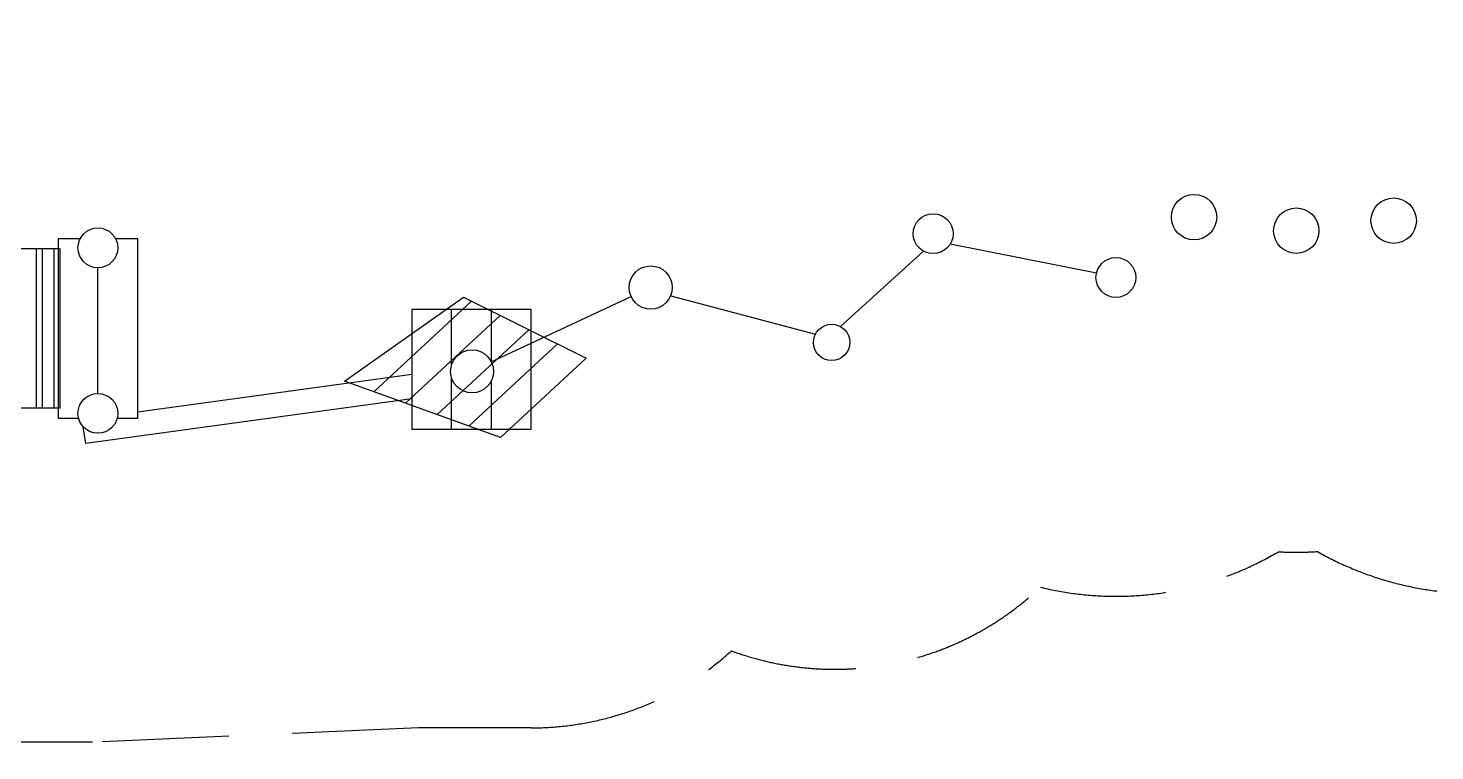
# Model space of a CAD drawing. Header units: millimetres. Extents: x 1145859089 to 1147511753, y -1047484727 to -1047247487.
# Drawn here: x 1147317323 to 1147324385, y -1047399726 to -1047396098 of the extents above; entities that cross this region are included whole.
import ezdxf
from ezdxf.xclip import XClip

# ---------------------------------------------------------------- set-up
doc = ezdxf.new("R2010")
doc.units = ezdxf.units.MM
doc.header["$LTSCALE"] = 100
doc.header["$MEASUREMENT"] = 0
doc.header["$XCLIPFRAME"] = 2
doc.linetypes.add('단지배치도$0$HIDDEN', pattern=[9.525, 6.35, -3.175])
doc.layers.get('0').update_dxf_attribs({"linetype": 'CONTINUOUS'})
doc.layers.add('XREF', color=135, linetype='CONTINUOUS')
doc.layers.add('단지배치도$0$W240910', color=135, linetype='CONTINUOUS')

# ---------------------------------------------------------------- blocks, each defined once
blk = doc.blocks.new('단지배치도$0$zw$9902')
at = {"layer": '단지배치도$0$W240910'}
for p, q in [((57212.1, -25837.3, 0), (55202.1, -25837.1, 0)), ((57092.1, -26637.3, 0), (57092.1, -25837.3, 0)), ((57122.1, -26637.3, 0), (57122.1, -25837.3, 0)), ((57182.1, -26637.3, 0), (57182.1, -25837.3, 0)), ((57311.4, -25787.3, 0), (57202.1, -25787.3, 0)), ((57202.1, -25787.3, 0), (57202.1, -26687.3, 0)), ((57212.1, -26637.3, 0), (57212.1, -25837.3, 0)), ((57602.1, -25787.3, 0), (57490.5, -25787.3, 0)), ((57602.1, -26687.3, 0), (57602.1, -25787.3, 0)), ((61680.1, -25811.9, 0), (62414.1, -25956.9, 0)), ((61128.7, -26226.8, 0), (61545.5, -25848.5, 0)), ((57400.9, -26562.7, 0), (57400.9, -25931.8, 0)), ((58639.7, -26501, 0), (59236.2, -26080.3, 0)), ((59276.6, -26100.3, 0), (58786.4, -26554.1, 0)), ((59236.2, -26080.3, 0), (59851.9, -26385.4, 0)), ((59375.7, -26403.8, 0), (60077.5, -26075.9, 0)), ((60276.3, -26072.9, 0), (61002.8, -26265.9, 0)), ((59420.5, -26171.6, 0), (58945.3, -26611.4, 0)), ((59576.7, -26141.3, 0), (58976.7, -26141.2, 0)), ((58976.7, -26141.2, 0), (58976.7, -26741.2, 0)), ((59176.7, -26418.7, 0), (59176.7, -26141.2, 0)), ((59376.7, -26405.8, 0), (59376.7, -26141.3, 0)), ((59576.7, -26741.3, 0), (59576.7, -26141.3, 0)), ((59564.3, -26242.8, 0), (59104.1, -26668.8, 0)), ((59708.1, -26314.1, 0), (59262.9, -26726.2, 0)), ((59851.9, -26385.4, 0), (59421.7, -26783.6, 0)), ((58976.7, -26468.3, 0), (57602.1, -26656.5, 0)), ((59421.7, -26783.6, 0), (58639.7, -26501, 0)), ((59176.7, -26741.2, 0), (59176.7, -26485.2, 0)), ((59376.7, -26741.3, 0), (59376.7, -26498.1, 0)), ((58976.7, -26589.4, 0), (57341, -26813.3, 0)), ((57212.1, -26637.3, 0), (55202.1, -26637.1, 0)), ((57202.1, -26687.3, 0), (57304, -26687.3, 0)), ((57497.8, -26687.3, 0), (57602.1, -26687.3, 0)), ((57341, -26813.3, 0), (57327.6, -26730.7, 0)), ((58976.7, -26741.2, 0), (59576.7, -26741.3, 0))]:
    blk.add_line(p, q, dxfattribs=at)
at = {"layer": '단지배치도$0$W240910', "linetype": '단지배치도$0$HIDDEN'}
for p, q in [((59009.7, -28241.2, 0), (57374, -28313.3, 0)), ((59576.6, -28241.3, 0), (59009.7, -28241.2, 0)), ((57374, -28313.3, 0), (54640.2, -28313.1, 0))]:
    blk.add_line(p, q, dxfattribs=at)
at = {"layer": '단지배치도$0$W240910'}
for centre, radius in [((62903.7, -25677.8, 0), 113.9), ((63417.1, -25745.8, 0), 113.9), ((63905.8, -25695.6, 0), 113.9), ((61594, -25760.9, 0), 100.1), ((57400.9, -25831.8, 0), 100), ((62511.3, -25980.7, 0), 100.1), ((60176.2, -26031.2, 0), 108.4), ((61084.5, -26306.7, 0), 91.3), ((59279.3, -26451.9, 0), 107.8), ((57400.9, -26662.7, 0), 100)]:
    blk.add_circle(centre, radius, dxfattribs=at)
for radius in [7000, 6600]:
    blk.add_arc((62701.1, -22855.4, 0), radius, 270, 0, dxfattribs=at)
at = {"layer": '단지배치도$0$W240910', "linetype": '단지배치도$0$HIDDEN'}
for centre, radius, start, end in [((62511.3, -25980.7, 0), 1600.1, 256.29712, 300.65146), ((63417.1, -25745.8, 0), 1613.9, 266.8022, 273.76825), ((64319.7, -25952.6, 0), 1613.9, 240.42757, 282.58103), ((61099.8, -26447.2, 0), 1500, 249.79318, 313.49957), ((59576.7, -26741.3, 0), 1500, 269.99565, 312.06467)]:
    blk.add_arc(centre, radius, start, end, dxfattribs=at)
blk = doc.blocks.new('단지배치도')
blk.add_blockref('단지배치도$0$zw$9902', (141034.2, 142437.2))

msp = doc.modelspace()

# ---------------------------------------------------------------- block references
at = {"layer": 'XREF'}
ref = msp.add_blockref('단지배치도', (1147119237.834579, -1047513806.462535), dxfattribs=at)
XClip(ref).set_block_clipping_path([(72982.4064819524, 34919.7593965302), (360382.4067475507, 255319.7593436702)])

doc.saveas('drawing.dxf')
